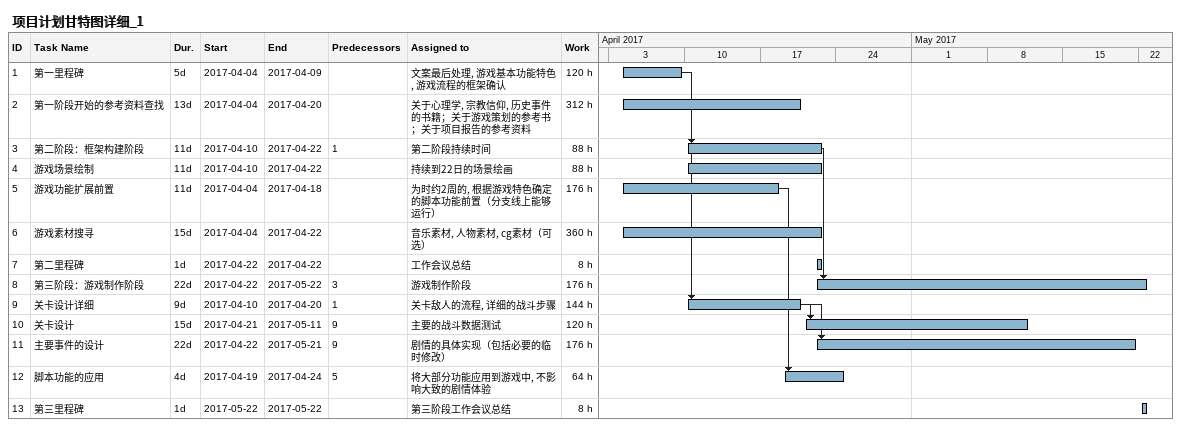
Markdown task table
项目计划甘特图详细_1

| ID | Task | Duration | Start | Finish | Predecessors | Resources | Work (h) |
|---|---|---|---|---|---|---|---|
| 1 | 第一里程碑 | 5d | 2017-04-04 | 2017-04-09 |  | 文案最后处理, 游戏基本功能特色, 游戏流程的框架确认 | 120 |
| 2 | 第一阶段开始的参考资料查找 | 13d | 2017-04-04 | 2017-04-20 |  | 关于心理学, 宗教信仰, 历史事件的书籍；关于游戏策划的参考书；关于项目报告的参考资料 | 312 |
| 3 | 第二阶段：框架构建阶段 | 11d | 2017-04-10 | 2017-04-22 | 1 | 第二阶段持续时间 | 88 |
| 4 | 游戏场景绘制 | 11d | 2017-04-10 | 2017-04-22 |  | 持续到22日的场景绘画 | 88 |
| 5 | 游戏功能扩展前置 | 11d | 2017-04-04 | 2017-04-18 |  | 为时约2周的, 根据游戏特色确定的脚本功能前置（分支线上能够运行） | 176 |
| 6 | 游戏素材搜寻 | 15d | 2017-04-04 | 2017-04-22 |  | 音乐素材, 人物素材, cg素材（可选） | 360 |
| 7 | 第二里程碑 | 1d | 2017-04-22 | 2017-04-22 |  | 工作会议总结 | 8 |
| 8 | 第三阶段：游戏制作阶段 | 22d | 2017-04-22 | 2017-05-22 | 3 | 游戏制作阶段 | 176 |
| 9 | 关卡设计详细 | 9d | 2017-04-10 | 2017-04-20 | 1 | 关卡敌人的流程, 详细的战斗步骤 | 144 |
| 10 | 关卡设计 | 15d | 2017-04-21 | 2017-05-11 | 9 | 主要的战斗数据测试 | 120 |
| 11 | 主要事件的设计 | 22d | 2017-04-22 | 2017-05-21 | 9 | 剧情的具体实现（包括必要的临时修改） | 176 |
| 12 | 脚本功能的应用 | 4d | 2017-04-19 | 2017-04-24 | 5 | 将大部分功能应用到游戏中, 不影响大致的剧情体验 | 64 |
| 13 | 第三里程碑 | 1d | 2017-05-22 | 2017-05-22 |  | 第三阶段工作会议总结 | 8 |
